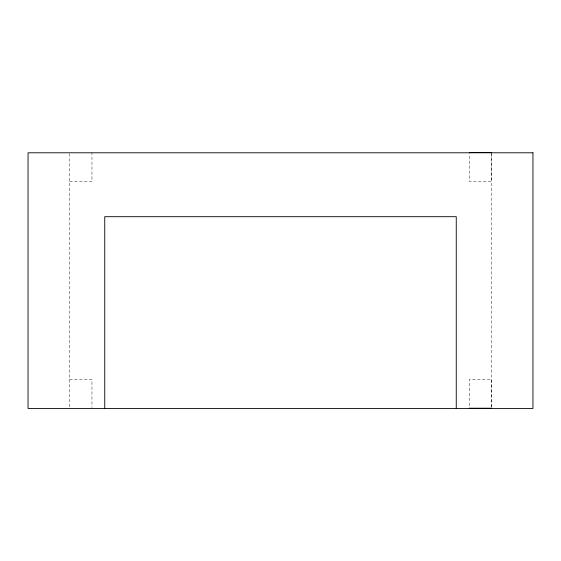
<?xml version="1.0" encoding="UTF-8"?>
<svg xmlns="http://www.w3.org/2000/svg" width="561" height="561" viewBox="0 0 561 561"><rect width="100%" height="100%" fill="white"/><g stroke="black" fill="none" stroke-linecap="round" stroke-linejoin="round"><path stroke-width="0.42" stroke-dasharray="2.81 2.1" d="M69.592 181.547L91.962 181.547L91.962 152.788M69.592 379.671L91.962 379.671L91.962 407.559M491.674 152.571L491.674 181.329L469.305 181.329L469.305 153.441M491.674 407.342L491.674 379.453L469.305 379.453L469.305 408.212M491.408 153.658L491.408 407.552M69.592 153.658L69.592 408.429"/><path stroke-width="0.84" d="M469.305 152.571L491.674 152.571M469.305 408.212L491.674 408.212M456.254 408.429L456.254 216.693L104.746 216.693L104.746 408.429M532.95 152.788L28.05 152.788L28.05 408.429L532.95 408.429L532.95 152.788"/></g></svg>
